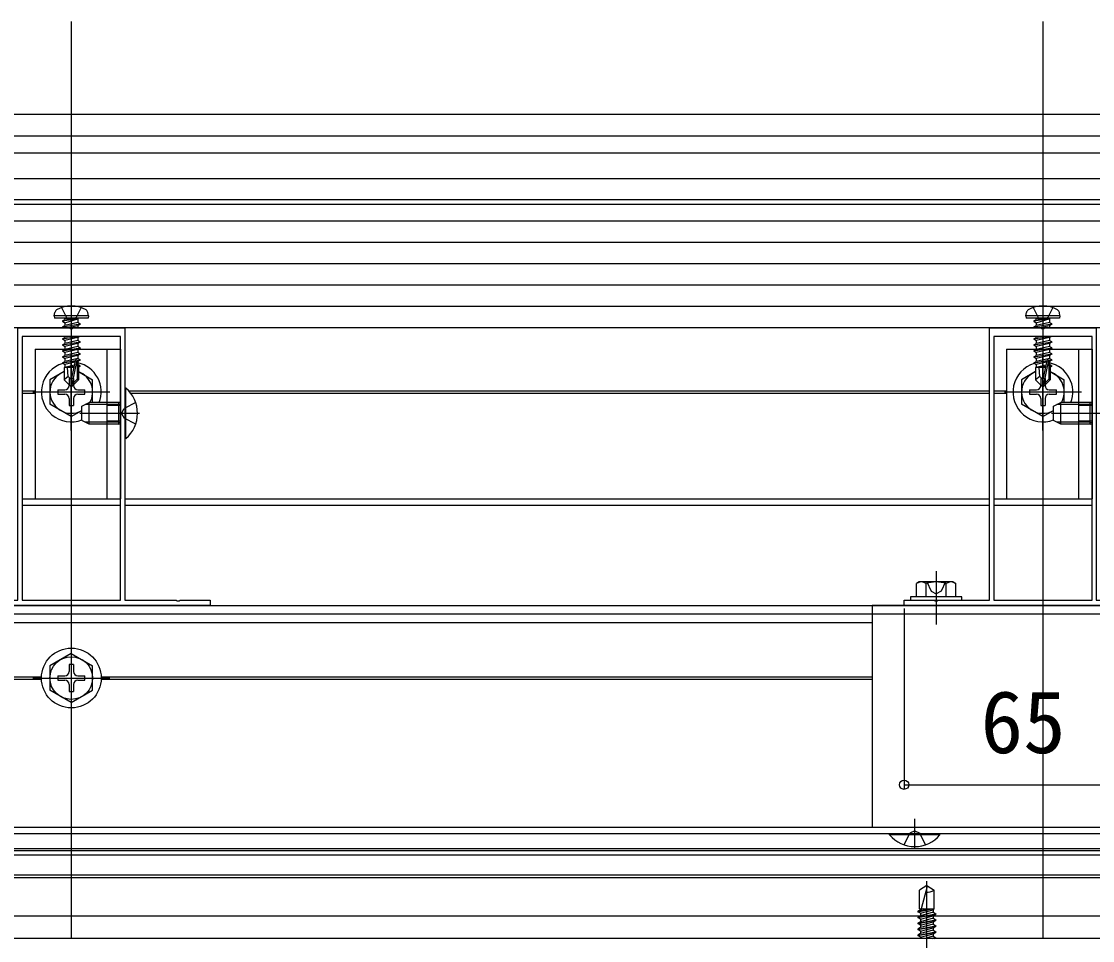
# Model space of a CAD drawing. Units: millimetres, scale not verified. Extents: x -875 to 875, y -1304 to 1296.
# Drawn here: x -194.7 to 56.1, y 139.3 to 354.6 of the extents above; entities that cross this region are included whole.
import ezdxf
from ezdxf.enums import TextEntityAlignment as Align

# ---------------------------------------------------------------- set-up
doc = ezdxf.new("R2010")
doc.units = ezdxf.units.MM
doc.header["$LTSCALE"] = 8
for name, color, linetype in [('0-3_YKK_11', 7, 'Continuous'), ('0-5_YKK_12', 2, 'Continuous'), ('0-6_YKK_13', 4, 'Continuous'), ('0-7_YKK_D', 6, 'Continuous')]:
    doc.layers.add(name, color=color, linetype=linetype)
doc.styles.add('ＭＳ ゴシック', font='')
doc.styles.get('ＭＳ ゴシック').set_extended_font_data('MS Gothic')

msp = doc.modelspace()

# ---------------------------------------------------------------- linework, layer by layer
at = {"layer": '0-3_YKK_11'}
for points in [[(-150.5, 217.8), (-215.5, 217.8), (-215.5, 219), (-208.458, 219), (-208.275, 218.88), (-207.725, 218.88), (-207.542, 219), (-195.5, 219), (-195.5, 282.8), (-183.458, 282.8), (-183.275, 282.68), (-182.725, 282.68), (-182.542, 282.8), (-170.5, 282.8), (-170.5, 219), (-158.458, 219), (-158.275, 218.88), (-157.725, 218.88), (-157.542, 219), (-150.5, 219)], [(77, 217.8), (12, 217.8), (12, 219), (19.042, 219), (19.225, 218.88), (19.775, 218.88), (19.958, 219), (32, 219), (32, 282.8), (44.042, 282.8), (44.225, 282.68), (44.775, 282.68), (44.958, 282.8), (57, 282.8), (57, 219), (69.042, 219), (69.225, 218.88), (69.775, 218.88), (69.958, 219), (77, 219)], [(-194.5, 280.8), (-194.5, 219), (-171.5, 219), (-171.5, 280.8)], [(33, 280.8), (33, 219), (56, 219), (56, 280.8)]]:
    msp.add_lwpolyline(points, close=True, dxfattribs=at)
at = {"layer": '0-5_YKK_12'}
for p, q in [((-183, 354.6), (-183, 139.8)), ((44.5, 354.6), (44.5, 139.8)), ((792.221, 332.8), (-861.461, 332.8)), ((-602, 327.8), (691, 327.8)), ((-552.134, 323.8), (641.134, 323.8)), ((-595.499, 311.8), (684.499, 311.8)), ((-194.5, 268.1), (-191.5, 268.1)), ((-194.5, 267.5), (-191.5, 267.5)), ((-169.616, 268.1), (32, 268.1)), ((-169.102, 267.5), (32, 267.5)), ((33, 268.1), (36, 268.1)), ((33, 267.5), (36, 267.5)), ((-167, 262.799), (-181, 262.799)), ((60.5, 262.799), (46.5, 262.799)), ((-194.5, 242.8), (-171.5, 242.8)), ((-194.5, 241.3), (-171.5, 241.3)), ((-170.5, 242.8), (32, 242.8)), ((-170.5, 241.3), (32, 241.3)), ((33, 242.8), (56, 242.8)), ((33, 241.3), (56, 241.3)), ((19.5, 225.8), (19.5, 213.3)), ((-556.799, 217.8), (645.798, 217.8)), ((-556.799, 215.8), (645.798, 215.8)), ((-370.5, 213.8), (4.5, 213.8)), ((-370.5, 201.1), (-189.994, 201.1)), ((-192, 200.8), (-174, 200.8)), ((-176.006, 201.1), (4.5, 201.1)), ((-370.5, 200.5), (-189.994, 200.5)), ((-176.006, 200.5), (4.5, 200.5)), ((689.5, 165.8), (-600.5, 165.8)), ((14.5, 160.8), (14.5, 167.8)), ((689.5, 164.3), (-600.5, 164.3)), ((689.5, 160.8), (-600.5, 160.8)), ((689.5, 160.3), (-600.5, 160.3)), ((689.5, 159.3), (-600.5, 159.3)), ((689.5, 154.6), (-600.5, 154.6)), ((689.5, 154), (-600.5, 154)), ((17.333, 132.4), (17.333, 153.2)), ((689.5, 145), (-600.5, 145)), ((689.5, 139.8), (-600.5, 139.8))]:
    msp.add_line(p, q, dxfattribs=at)
msp.add_lwpolyline([(-566.5, 317.8), (-552, 317.8), (641, 317.8)], dxfattribs=at)
at = {"layer": '0-6_YKK_13'}
for p, q in [((672, 312.8), (-583, 312.8)), ((672, 307.8), (-583, 307.8)), ((672, 302.8), (-583, 302.8)), ((672, 297.8), (-583, 297.8)), ((672, 292.8), (-583, 292.8)), ((-183, 289), (-183, 268.1)), ((44.5, 289), (44.5, 268.1)), ((672, 287.8), (-583, 287.8)), ((-187, 285.6), (-186.859, 286.402)), ((-179, 285.6), (-179.141, 286.402)), ((40.5, 285.6), (40.641, 286.402)), ((48.5, 285.6), (48.359, 286.402)), ((-179, 285.6), (-187, 285.6)), ((-187, 285.6), (-186.912, 285.1)), ((-179.088, 285.1), (-186.912, 285.1)), ((-185.1, 284.45), (-181.5, 285.05)), ((-181.5, 284.95), (-185.1, 284.35)), ((-185.1, 284.45), (-184.55, 284.768)), ((-185.1, 284.45), (-185.1, 284.35)), ((-185.1, 284.45), (-185.1, 284.35)), ((-185.1, 284.35), (-184.55, 284.032)), ((-185.1, 283.05), (-180.9, 283.75)), ((-180.9, 283.65), (-185.1, 282.95)), ((-181.5, 285.05), (-184.55, 284.768)), ((-184.55, 284.032), (-181.5, 284.95)), ((-184.55, 284.9), (-184.55, 284.768)), ((-181.45, 284.068), (-184.55, 283.368)), ((-184.55, 284.032), (-184.55, 283.368)), ((-181.5, 285.05), (-181.5, 284.95)), ((-181.45, 284.9), (-181.45, 284.068)), ((-180.9, 283.75), (-181.45, 284.068)), ((-180.9, 283.65), (-181.45, 283.332)), ((-180.9, 283.75), (-180.9, 283.65)), ((-179, 285.6), (-179.088, 285.1)), ((48.5, 285.6), (40.5, 285.6)), ((40.5, 285.6), (40.588, 285.1)), ((48.412, 285.1), (40.588, 285.1)), ((42.4, 284.45), (46, 285.05)), ((46, 284.95), (42.4, 284.35)), ((42.4, 284.45), (42.95, 284.768)), ((42.4, 284.45), (42.4, 284.35)), ((42.4, 284.45), (42.4, 284.35)), ((42.4, 284.35), (42.95, 284.032)), ((42.4, 283.05), (46.6, 283.75)), ((46.6, 283.65), (42.4, 282.95)), ((46, 285.05), (42.95, 284.768)), ((42.95, 284.032), (46, 284.95)), ((42.95, 284.9), (42.95, 284.768)), ((46.05, 284.068), (42.95, 283.368)), ((42.95, 284.032), (42.95, 283.368)), ((46, 285.05), (46, 284.95)), ((46.05, 284.9), (46.05, 284.068)), ((46.6, 283.75), (46.05, 284.068)), ((46.6, 283.65), (46.05, 283.332)), ((46.6, 283.75), (46.6, 283.65)), ((48.5, 285.6), (48.412, 285.1)), ((672, 282.8), (-583, 282.8)), ((-185.1, 283.05), (-184.55, 283.368)), ((-185.1, 283.05), (-185.1, 282.95)), ((-185.1, 282.95), (-184.84, 282.8)), ((-181.45, 283.332), (-183.808, 282.8)), ((-181.45, 283.332), (-181.45, 282.8)), ((42.4, 283.05), (42.95, 283.368)), ((42.4, 283.05), (42.4, 282.95)), ((42.4, 282.95), (42.66, 282.8)), ((46.05, 283.332), (43.692, 282.8)), ((46.05, 283.332), (46.05, 282.8)), ((-181.2, 280.8), (-185.1, 280.15)), ((-185.1, 280.25), (-181.8, 280.8)), ((-185.1, 280.25), (-184.55, 280.568)), ((-185.1, 280.25), (-185.1, 280.15)), ((-185.1, 280.15), (-184.55, 279.832)), ((-185.1, 278.85), (-180.9, 279.55)), ((-180.9, 279.45), (-185.1, 278.75)), ((-185.1, 278.85), (-184.55, 279.168)), ((-185.1, 278.85), (-185.1, 278.75)), ((-185.1, 278.75), (-184.55, 278.432)), ((-183.521, 280.8), (-184.55, 280.568)), ((-184.55, 280.8), (-184.55, 280.568)), ((-181.45, 279.868), (-184.55, 279.168)), ((-184.55, 279.832), (-184.55, 279.168)), ((-181.45, 278.468), (-184.55, 277.768)), ((-184.55, 278.432), (-184.55, 277.768)), ((-181.45, 280.532), (-181.45, 279.868)), ((-180.9, 279.55), (-181.45, 279.868)), ((-181.45, 279.132), (-181.45, 278.468)), ((-180.9, 278.15), (-181.45, 278.468)), ((-180.9, 279.55), (-180.9, 279.45)), ((46.3, 280.8), (42.4, 280.15)), ((42.4, 280.25), (45.7, 280.8)), ((42.4, 280.25), (42.95, 280.568)), ((42.4, 280.25), (42.4, 280.15)), ((42.4, 280.15), (42.95, 279.832)), ((42.4, 278.85), (46.6, 279.55)), ((46.6, 279.45), (42.4, 278.75)), ((42.4, 278.85), (42.95, 279.168)), ((42.4, 278.85), (42.4, 278.75)), ((42.4, 278.75), (42.95, 278.432)), ((43.979, 280.8), (42.95, 280.568)), ((42.95, 280.8), (42.95, 280.568)), ((46.05, 279.868), (42.95, 279.168)), ((42.95, 279.832), (42.95, 279.168)), ((46.05, 278.468), (42.95, 277.768)), ((42.95, 278.432), (42.95, 277.768)), ((46.05, 280.532), (46.05, 279.868)), ((46.6, 279.55), (46.05, 279.868)), ((46.05, 279.132), (46.05, 278.468)), ((46.6, 278.15), (46.05, 278.468)), ((46.6, 279.55), (46.6, 279.45)), ((-191.5, 277.799), (-171.5, 277.799)), ((-185.1, 277.45), (-180.9, 278.15)), ((-180.9, 278.05), (-185.1, 277.35)), ((-185.1, 277.45), (-184.55, 277.768)), ((-185.1, 277.45), (-185.1, 277.35)), ((-185.1, 277.35), (-184.55, 277.032)), ((-185.1, 276.05), (-180.9, 276.75)), ((-180.9, 276.65), (-185.1, 275.95)), ((-185.1, 276.05), (-184.55, 276.368)), ((-185.1, 276.05), (-185.1, 275.95)), ((-185.1, 275.95), (-184.55, 275.632)), ((-181.45, 277.068), (-184.55, 276.368)), ((-184.55, 277.032), (-184.55, 276.368)), ((-183, 258.799), (-183, 276.799)), ((-181.45, 277.732), (-181.45, 277.068)), ((-180.9, 276.75), (-181.45, 277.068)), ((-181.45, 276.332), (-181.45, 275.668)), ((-180.9, 278.15), (-180.9, 278.05)), ((-180.9, 276.75), (-180.9, 276.65)), ((-174.7, 277.799), (-174.7, 242.799)), ((-171.5, 277.799), (-171.5, 242.799)), ((36, 277.799), (56, 277.799)), ((42.4, 277.45), (46.6, 278.15)), ((46.6, 278.05), (42.4, 277.35)), ((42.4, 277.45), (42.95, 277.768)), ((42.4, 277.45), (42.4, 277.35)), ((42.4, 277.35), (42.95, 277.032)), ((42.4, 276.05), (46.6, 276.75)), ((46.6, 276.65), (42.4, 275.95)), ((42.4, 276.05), (42.95, 276.368)), ((42.4, 276.05), (42.4, 275.95)), ((42.4, 275.95), (42.95, 275.632)), ((46.05, 277.068), (42.95, 276.368)), ((42.95, 277.032), (42.95, 276.368)), ((44.5, 258.799), (44.5, 276.799)), ((46.05, 277.732), (46.05, 277.068)), ((46.6, 276.75), (46.05, 277.068)), ((46.05, 276.332), (46.05, 275.668)), ((46.6, 278.15), (46.6, 278.05)), ((46.6, 276.75), (46.6, 276.65)), ((52.8, 277.799), (52.8, 242.799)), ((56, 277.799), (56, 242.799)), ((-185.1, 274.65), (-182.074, 275.154)), ((-182.102, 275.05), (-185.1, 274.55)), ((-185.1, 274.65), (-184.55, 274.968)), ((-185.1, 274.65), (-185.1, 274.55)), ((-185.1, 274.55), (-184.55, 274.232)), ((-184.7, 273.5), (-184.55, 273.568)), ((-184.7, 273.5), (-184.7, 270.65)), ((-182.424, 273.5), (-184.7, 273.5)), ((-181.45, 275.668), (-184.55, 274.968)), ((-184.55, 275.632), (-184.55, 274.968)), ((-182.16, 274.772), (-184.55, 274.232)), ((-184.55, 274.232), (-184.55, 273.568)), ((-182.305, 274.075), (-184.55, 273.568)), ((-182.365, 273.783), (-184.083, 273.5)), ((-182.09, 275.107), (-183, 270.722)), ((-181.668, 275.223), (-182.85, 269.524)), ((-182.42, 273.516), (-182.504, 273.5)), ((-181.668, 275.222), (-180.9, 275.35)), ((-180.9, 275.25), (-181.613, 275.131)), ((-181.45, 274.268), (-181.603, 274.233)), ((-181.6, 275.052), (-181.6, 270.774)), ((-181, 274.008), (-181.6, 273.909)), ((-181, 273.792), (-181.6, 273.676)), ((-181.3, 273.5), (-181.6, 273.5)), ((-180.9, 275.35), (-181.45, 275.668)), ((-181.45, 274.932), (-181.45, 274.268)), ((-181, 274.008), (-181.45, 274.268)), ((-181, 273.792), (-181.3, 273.619)), ((-181.3, 273.619), (-181.3, 270.65)), ((-181, 274.008), (-181, 273.792)), ((-180.9, 275.35), (-180.9, 275.25)), ((42.4, 274.65), (45.426, 275.154)), ((45.398, 275.05), (42.4, 274.55)), ((42.4, 274.65), (42.95, 274.968)), ((42.4, 274.65), (42.4, 274.55)), ((42.4, 274.55), (42.95, 274.232)), ((42.8, 273.5), (42.95, 273.568)), ((42.8, 273.5), (42.8, 270.65)), ((45.076, 273.5), (42.8, 273.5)), ((46.05, 275.668), (42.95, 274.968)), ((42.95, 275.632), (42.95, 274.968)), ((45.34, 274.772), (42.95, 274.232)), ((42.95, 274.232), (42.95, 273.568)), ((45.195, 274.075), (42.95, 273.568)), ((45.135, 273.783), (43.417, 273.5)), ((45.41, 275.107), (44.5, 270.722)), ((45.832, 275.223), (44.65, 269.524)), ((45.08, 273.516), (44.996, 273.5)), ((45.832, 275.222), (46.6, 275.35)), ((46.6, 275.25), (45.887, 275.131)), ((46.05, 274.268), (45.897, 274.233)), ((45.9, 275.052), (45.9, 270.774)), ((46.5, 274.008), (45.9, 273.909)), ((46.5, 273.792), (45.9, 273.676)), ((46.2, 273.5), (45.9, 273.5)), ((46.6, 275.35), (46.05, 275.668)), ((46.05, 274.932), (46.05, 274.268)), ((46.5, 274.008), (46.05, 274.268)), ((46.5, 273.792), (46.2, 273.619)), ((46.2, 273.619), (46.2, 270.65)), ((46.5, 274.008), (46.5, 273.792)), ((46.6, 275.35), (46.6, 275.25)), ((-184.7, 272.567), (-188, 270.662)), ((-183.743, 271.453), (-184.7, 270.65)), ((-183.5, 270.949), (-183.5, 269.299)), ((-182.5, 270.949), (-183.5, 270.949)), ((-182.5, 270.949), (-182.5, 269.299)), ((-181.3, 272.567), (-178, 270.662)), ((42.8, 272.567), (39.5, 270.662)), ((43.757, 271.453), (42.8, 270.65)), ((44, 270.949), (44, 269.299)), ((45, 270.949), (44, 270.949)), ((45, 270.949), (45, 269.299)), ((46.2, 272.567), (49.5, 270.662)), ((-188, 270.662), (-188, 264.935)), ((-183.15, 269.1), (-184.7, 270.65)), ((-183, 270.722), (-183.15, 269.1)), ((-183.15, 269.1), (-182.85, 269.1)), ((-183, 270.722), (-183, 269.1)), ((-181.6, 270.774), (-182.85, 269.524)), ((-182.85, 269.1), (-181.3, 270.65)), ((-182.85, 269.524), (-182.85, 269.1)), ((-181.3, 270.65), (-181.6, 270.774)), ((-178, 265.299), (-178, 270.662)), ((-170.5, 268.699), (-170.5, 256.899)), ((-170.252, 268.699), (-170.5, 268.699)), ((-170.252, 256.899), (-170.252, 268.699)), ((39.5, 270.662), (39.5, 264.935)), ((44.35, 269.1), (42.8, 270.65)), ((44.5, 270.722), (44.35, 269.1)), ((44.35, 269.1), (44.65, 269.1)), ((44.5, 270.722), (44.5, 269.1)), ((45.9, 270.774), (44.65, 269.524)), ((44.65, 269.1), (46.2, 270.65)), ((44.65, 269.524), (44.65, 269.1)), ((46.2, 270.65), (45.9, 270.774)), ((49.5, 265.299), (49.5, 270.662)), ((-192, 267.799), (-174, 267.799)), ((-186.15, 268.299), (-184.5, 268.299)), ((-186.15, 268.299), (-186.15, 267.299)), ((-186.15, 267.299), (-184.5, 267.299)), ((-183.5, 266.299), (-183.5, 264.649)), ((-182.5, 266.299), (-182.5, 264.649)), ((-181.5, 268.299), (-179.85, 268.299)), ((-181.5, 267.299), (-179.85, 267.299)), ((-179.85, 267.299), (-179.85, 268.299)), ((35.5, 267.799), (53.5, 267.799)), ((41.35, 268.299), (43, 268.299)), ((41.35, 268.299), (41.35, 267.299)), ((41.35, 267.299), (43, 267.299)), ((44, 266.299), (44, 264.649)), ((45, 266.299), (45, 264.649)), ((46, 268.299), (47.65, 268.299)), ((46, 267.299), (47.65, 267.299)), ((47.65, 267.299), (47.65, 268.299)), ((-183, 262.049), (-188, 264.935)), ((-183.5, 264.649), (-182.5, 264.649)), ((-183, 262.049), (-180.5, 263.492)), ((-180.5, 264.499), (-178.8, 265.299)), ((-180.5, 261.099), (-180.5, 264.499)), ((-171.9, 264.866), (-179.72, 264.866)), ((-171.9, 265.299), (-178.8, 265.299)), ((-178.8, 260.299), (-178.8, 265.299)), ((-171.5, 265.299), (-174.7, 265.299)), ((-171.5, 264.649), (-174.7, 264.649)), ((-171.9, 260.299), (-171.9, 265.299)), ((-171.9, 265.299), (-171.5, 265.153)), ((-171.9, 264.866), (-171.5, 264.949)), ((-171.244, 262.799), (-170.635, 263.944)), ((-167.917, 265.299), (-170.635, 263.944)), ((44.5, 262.049), (39.5, 264.935)), ((44, 264.649), (45, 264.649)), ((44.5, 262.049), (47, 263.492)), ((47, 264.499), (48.7, 265.299)), ((47, 261.099), (47, 264.499)), ((55.6, 264.866), (47.78, 264.866)), ((55.6, 265.299), (48.7, 265.299)), ((48.7, 260.299), (48.7, 265.299)), ((56, 265.299), (52.8, 265.299)), ((56, 264.649), (52.8, 264.649)), ((55.6, 260.299), (55.6, 265.299)), ((55.6, 265.299), (56, 265.153)), ((55.6, 264.866), (56, 264.949)), ((-178.8, 260.299), (-180.5, 261.099)), ((-171.5, 260.949), (-174.7, 260.949)), ((-171.244, 262.799), (-170.635, 261.654)), ((-167.917, 260.299), (-170.635, 261.654)), ((48.7, 260.299), (47, 261.099)), ((56, 260.949), (52.8, 260.949)), ((-171.9, 260.732), (-179.72, 260.732)), ((-171.9, 260.299), (-178.8, 260.299)), ((-171.5, 260.299), (-174.7, 260.299)), ((-171.9, 260.732), (-171.5, 260.648)), ((-171.9, 260.299), (-171.5, 260.444)), ((55.6, 260.732), (47.78, 260.732)), ((55.6, 260.299), (48.7, 260.299)), ((56, 260.299), (52.8, 260.299)), ((55.6, 260.732), (56, 260.648)), ((55.6, 260.299), (56, 260.444)), ((-170.252, 256.899), (-170.5, 256.899)), ((15.5, 223.3), (14.881, 222.943)), ((23.5, 223.3), (15.5, 223.3)), ((23.5, 223.3), (24.119, 222.943)), ((14.881, 219.8), (14.881, 222.943)), ((17.191, 219.8), (17.191, 222.943)), ((21.809, 219.8), (21.809, 222.943)), ((24.119, 219.8), (24.119, 222.943)), ((24.119, 219.8), (14.881, 219.8)), ((22, 219.8), (17, 219.8)), ((-183, 206.55), (-188, 203.663)), ((-183, 206.55), (-178, 203.663)), ((-188, 203.663), (-188, 197.937)), ((-183.5, 203.95), (-183.5, 202.3)), ((-182.5, 203.95), (-183.5, 203.95)), ((-182.5, 203.95), (-182.5, 202.3)), ((-178, 197.937), (-178, 203.663)), ((-186.15, 201.3), (-184.5, 201.3)), ((-186.15, 201.3), (-186.15, 200.3)), ((-181.5, 201.3), (-179.85, 201.3)), ((-179.85, 200.3), (-179.85, 201.3)), ((-186.15, 200.3), (-184.5, 200.3)), ((-183.5, 199.3), (-183.5, 197.65)), ((-182.5, 199.3), (-182.5, 197.65)), ((-181.5, 200.3), (-179.85, 200.3)), ((-183, 195.05), (-188, 197.937)), ((-183.5, 197.65), (-182.5, 197.65)), ((-183, 195.05), (-178, 197.937)), ((84.5, 165.8), (4.5, 165.8)), ((8.6, 164.3), (20.4, 164.3)), ((8.6, 164.052), (8.6, 164.3)), ((20.4, 164.052), (8.6, 164.052)), ((12, 161.717), (13.355, 164.435)), ((14.5, 165.044), (13.355, 164.435)), ((14.5, 165.044), (15.645, 164.435)), ((17, 161.717), (15.645, 164.435)), ((20.4, 164.052), (20.4, 164.3)), ((17.333, 152.2), (15.633, 151.138)), ((15.633, 146.7), (15.633, 151.138)), ((17.429, 151.973), (16.016, 146.7)), ((17.333, 152.2), (19.033, 151.138)), ((19.033, 146.7), (19.033, 151.138)), ((15.233, 146.07), (18.578, 146.7)), ((15.233, 146.17), (18.047, 146.7)), ((15.858, 146.531), (15.233, 146.17)), ((15.233, 146.17), (15.233, 146.07)), ((15.858, 145.71), (15.233, 146.07)), ((15.233, 144.77), (19.433, 145.561)), ((15.633, 146.7), (19.033, 146.7)), ((15.858, 146.7), (15.858, 146.531)), ((16.488, 146.7), (15.858, 146.531)), ((15.858, 145.71), (18.808, 146.5)), ((18.808, 145.922), (15.858, 145.131)), ((15.858, 145.71), (15.858, 145.131)), ((18.808, 146.5), (19.033, 146.7)), ((18.808, 146.5), (18.808, 145.922)), ((15.233, 144.67), (19.433, 145.461)), ((15.858, 145.131), (15.233, 144.77)), ((15.233, 144.77), (15.233, 144.67)), ((15.858, 144.31), (15.233, 144.67)), ((15.233, 143.37), (19.433, 144.161)), ((15.233, 143.27), (19.433, 144.061)), ((15.858, 143.731), (15.233, 143.37)), ((15.233, 143.37), (15.233, 143.27)), ((15.858, 142.91), (15.233, 143.27)), ((15.858, 144.31), (18.808, 145.1)), ((18.808, 144.522), (15.858, 143.731)), ((15.858, 144.31), (15.858, 142.331)), ((15.858, 142.91), (18.808, 143.7)), ((18.808, 143.122), (15.858, 142.331)), ((18.808, 145.1), (19.433, 145.461)), ((18.808, 145.1), (18.808, 144.522)), ((18.808, 143.7), (19.433, 144.061)), ((18.808, 143.7), (18.808, 143.122)), ((18.808, 143.122), (19.433, 142.761)), ((15.233, 141.97), (19.433, 142.761)), ((15.233, 141.87), (19.433, 142.661)), ((15.858, 141.51), (15.233, 141.87)), ((15.233, 140.57), (19.433, 141.361)), ((15.233, 140.47), (19.433, 141.261)), ((15.858, 140.931), (15.233, 140.57)), ((15.233, 140.57), (15.233, 140.47)), ((15.858, 140.11), (15.233, 140.47)), ((15.858, 141.51), (18.808, 142.3)), ((18.808, 141.722), (15.858, 140.931)), ((15.858, 141.51), (15.858, 140.931)), ((15.858, 140.11), (18.808, 140.9)), ((18.808, 142.3), (19.433, 142.661)), ((18.808, 142.3), (18.808, 141.722)), ((18.808, 141.722), (19.433, 141.361)), ((18.808, 140.9), (19.433, 141.261)), ((18.808, 140.9), (18.808, 140.322)), ((19.433, 142.761), (19.433, 142.661)), ((19.433, 141.361), (19.433, 141.261)), ((15.858, 140.11), (15.858, 139.8)), ((18.808, 140.322), (16.861, 139.8)), ((18.578, 139.8), (19.433, 139.961)), ((18.808, 140.322), (19.433, 139.961)), ((19.109, 139.8), (19.433, 139.861)), ((19.327, 139.8), (19.433, 139.861)), ((19.433, 139.961), (19.433, 139.861))]:
    msp.add_line(p, q, dxfattribs=at)
for points in [[(-185.3, 287.579), (-184.145, 285.263), (-183, 284.654)], [(-180.7, 287.579), (-181.855, 285.263), (-183, 284.654)], [(42.2, 287.579), (43.355, 285.263), (44.5, 284.654)], [(46.8, 287.579), (45.645, 285.263), (44.5, 284.654)], [(-180.987, 280.8), (-181.45, 280.532), (-184.55, 279.832)], [(-180.9, 279.45), (-181.45, 279.132), (-184.55, 278.432)], [(46.513, 280.8), (46.05, 280.532), (42.95, 279.832)], [(46.6, 279.45), (46.05, 279.132), (42.95, 278.432)], [(-191.5, 277.799), (-191.5, 242.799), (-171.5, 242.799)], [(-180.9, 278.05), (-181.45, 277.732), (-184.55, 277.032)], [(-180.9, 276.65), (-181.45, 276.332), (-184.55, 275.632)], [(36, 277.799), (36, 242.799), (56, 242.799)], [(46.6, 278.05), (46.05, 277.732), (42.95, 277.032)], [(46.6, 276.65), (46.05, 276.332), (42.95, 275.632)], [(-183, 270.722), (-183.743, 271.453), (-183.9, 273.5)], [(-180.9, 275.25), (-181.45, 274.932), (-181.6, 274.899)], [(44.5, 270.722), (43.757, 271.453), (43.6, 273.5)], [(46.6, 275.25), (46.05, 274.932), (45.9, 274.899)], [(17.3, 223.3), (18.35, 221.147), (19.5, 220.536)], [(21.7, 223.3), (20.65, 221.147), (19.5, 220.536)], [(84.5, 217.8), (4.5, 217.8), (4.5, 165.8)], [(18.808, 145.922), (19.433, 145.561), (19.433, 145.461)], [(18.808, 144.522), (19.433, 144.161), (19.433, 144.061)], [(15.858, 142.331), (15.233, 141.97), (15.233, 141.87)]]:
    msp.add_lwpolyline(points, dxfattribs=at)
msp.add_lwpolyline([(13.5, 219), (25.5, 219), (25.5, 219.8), (13.5, 219.8)], close=True, dxfattribs=at)
for radius in [7, 5]:
    msp.add_circle((-183, 200.8), radius, dxfattribs=at)
for centre, radius, start, end in [((-185.972, 286.246), 0.9, 122.05588, 170), ((-183, 281.5), 6.5, 57.94412, 122.05588), ((-180.028, 286.246), 0.9, 10, 57.94412), ((41.528, 286.246), 0.9, 122.05588, 170), ((44.5, 281.5), 6.5, 57.94412, 122.05588), ((47.472, 286.246), 0.9, 10, 57.94412), ((-184.75, 284.9), 0.2, 0, 90), ((-181.25, 284.9), 0.2, 90, 180), ((42.75, 284.9), 0.2, 0, 90), ((46.25, 284.9), 0.2, 90, 180), ((-183, 267.799), 7, 106.74255, 290.92483), ((-181.848, 275.052), 0.248, 0, 167.19096), ((-183, 267.799), 7, 339.07517, 77.20705), ((44.5, 267.799), 7, 106.74255, 290.92483), ((45.652, 275.052), 0.248, 0, 167.19096), ((44.5, 267.799), 7, 339.07517, 77.20705), ((-183, 267.799), 5, 109.87687, 300), ((-183, 267.799), 5, 330, 70.12313), ((44.5, 267.799), 5, 109.87687, 300), ((44.5, 267.799), 5, 330, 70.12313), ((-184.5, 269.299), 1, 270, 0), ((-181.5, 269.299), 1, 180, 270), ((-175.2, 262.799), 7.7, 309.98312, 50.01688), ((43, 269.299), 1, 270, 0), ((46, 269.299), 1, 180, 270), ((-184.5, 266.299), 1, 0, 90), ((-181.5, 266.299), 1, 90, 180), ((43, 266.299), 1, 0, 90), ((46, 266.299), 1, 90, 180), ((16.036, 221.255), 2.045, 55.61575, 124.38425), ((19.5, 215.657), 7.643, 72.41205, 107.58795), ((22.964, 221.255), 2.045, 55.61575, 124.38425), ((-184.5, 202.3), 1, 270, 0), ((-181.5, 202.3), 1, 180, 270), ((-184.5, 199.3), 1, 0, 90), ((-181.5, 199.3), 1, 90, 180), ((14.5, 169), 7.7, 219.98312, 320.01688), ((17.493, 153.107), 2.5, 260.31336, 308.01351), ((17.236, 152.025), 0.2, 345, 58)]:
    msp.add_arc(centre, radius, start, end, dxfattribs=at)
at = {"layer": '0-7_YKK_D'}
for p, q in [((12, 217.1), (12, 174.8)), ((12, 175.8), (77, 175.8))]:
    msp.add_line(p, q, dxfattribs=at)
msp.add_circle((12, 175.8), 1.075, dxfattribs=at)

# ---------------------------------------------------------------- texts
at = {"layer": '0-7_YKK_D', "style": 'ＭＳ ゴシック'}
msp.add_text('65', height=14.66, dxfattribs=at).set_placement((29.898, 178.8), align=Align.BOTTOM_LEFT)

doc.saveas('drawing.dxf')
